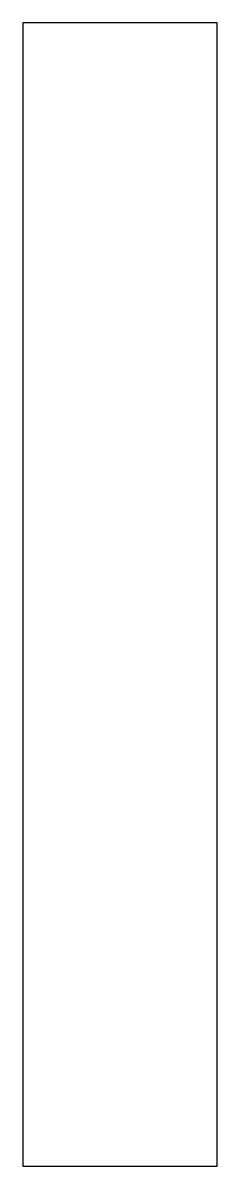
# Model space of a CAD drawing. Header units: millimetres. Extents: x -8 to 8, y -50 to 50.
import ezdxf

# ---------------------------------------------------------------- set-up
doc = ezdxf.new("R2010")
doc.units = ezdxf.units.MM

msp = doc.modelspace()

# ---------------------------------------------------------------- linework, layer by layer
for p, q in [((6.5, 50), (-8.5, 50)), ((-8.5, 50), (-8.5, -50)), ((8.5, 50), (6.5, 50)), ((8.5, -50), (8.5, 50)), ((-8.5, -50), (6.5, -50)), ((6.5, -50), (8.5, -50))]:
    msp.add_line(p, q)

doc.saveas('drawing.dxf')
